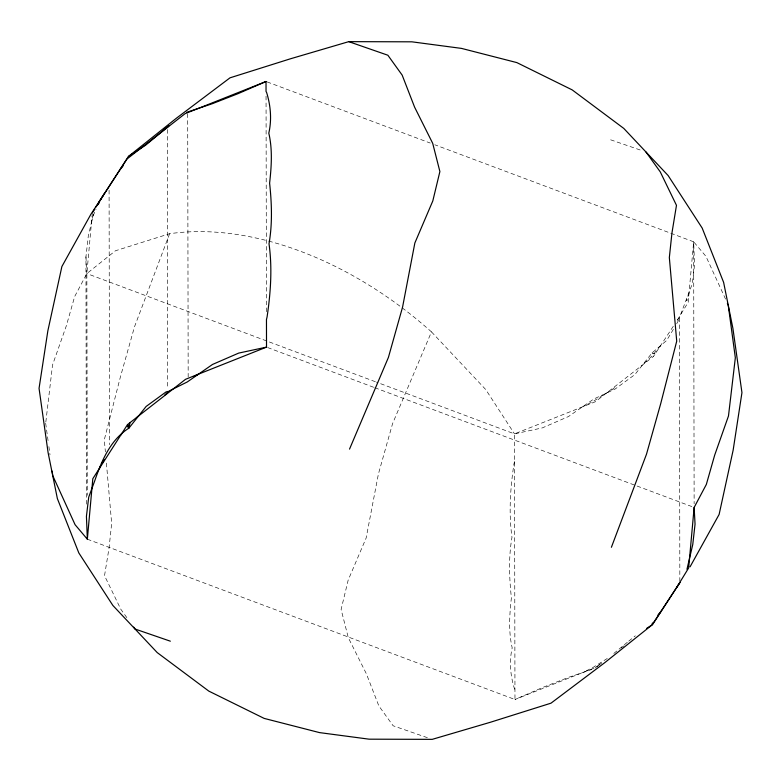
<?xml version="1.0" encoding="UTF-8"?>
<svg xmlns="http://www.w3.org/2000/svg" width="781" height="781" viewBox="0 0 781 781"><rect width="100%" height="100%" fill="white"/><g stroke="black" fill="none" stroke-linecap="round" stroke-linejoin="round"><path stroke-width="0.59" stroke-dasharray="3.9 2.93" d="M92.324 213.096L86.857 273.565L87.267 495.33M725.569 299.103L705.917 256.295L693.655 241.807L688.188 302.286L676.541 321.342L679.45 317.574L692.288 283.845L694.573 264.661L693.655 241.807L434.792 144.768M86.408 504.155L85.949 256.832L88.233 236.506L93.691 212.813M45.825 422.052L52.522 365.01L66.326 325.843L74.664 296.555L86.857 273.565L115.442 250.769L169.604 233.714A304.385 202.25 43 0 1 267.483 240.782M514.533 461.454L513.918 464.099C510.325 488.281 508.597 512.941 511.985 537.25C508.48 557.253 509.251 577.725 511.389 597.836C509.544 614.422 508.372 631.458 512.19 647.849C509.114 661.253 510.315 675.262 514.328 688.334L514.962 689.603M91.475 222.419L93.691 214.511L96.063 209.249M689.037 292.953L686.821 300.861L686.811 299.162M678.552 320.308L676.414 324.281M679.841 581.406L679.45 317.574M169.604 233.714L134.488 326.849L120.313 377.262L104.283 439.84L105.396 451.877M402.195 307.86A304.385 202.25 43 0 1 431.473 331.886L392.579 423.605L378.404 474.018L366.143 538.011L348.189 580.078L341.112 609.444L348.297 637.667L366.396 673.837L378.834 705.887L393.136 725.774L428.779 738.162M673.359 329.348L666.642 340.487L652.115 352.846L634.865 374.597L615.018 389.104L593.726 399.042L568.49 416.546L542.297 427.91L514.484 433.875L376.501 382.153M87.345 539.193L514.972 699.503L514.484 433.875L595.444 401.707L653.512 356.38L673.876 325.394M660.541 345.671L652.125 355.853L642.177 365.362M613.807 653.482L627.787 641.914M611.611 390.207L616.141 386.029M628.734 641.152L635.343 635.783M621.276 647.966L624.068 645.75M595.161 667.98L597.982 665.832M598.92 665.109L601.751 662.962M599.749 664.446L595.932 667.325L514.972 699.503L542.775 687.417L568.978 677.195L593.316 668.956M608.78 391.603L592.818 401.629L582.958 406.667M607.276 658.481L593.306 667.257L583.446 672.295M610.644 139.809L642.538 150.801M267.161 81.927L430.233 143.06M375.368 381.724L86.857 273.565L85.949 256.832M267.658 347.555L373.709 387.308M374.851 387.737L691.859 506.576M655.074 353.988L652.115 352.846L653.512 356.38M431.473 331.886L485.782 389.602L514.484 433.875M126.873 617.654L120.743 609.131L104.527 575.665L109.057 547.989L111.663 523.426L106.167 460.302M45.659 423.243L48.402 443.081M48.891 446.586L49.994 454.835M693.655 241.807L694.133 503.774M266.048 96.122L266.448 313.005M187.694 113.743L188.172 376.93M167.554 129.529L167.661 389.016M109.086 190.222L109.555 444.76M268.664 241.095A304.385 202.25 43 0 1 401.219 307.118"/><path stroke-width="1.17" d="M52.161 471.138L52.727 475.609L75.083 524.705L87.345 539.193L92.812 478.714L127.488 424.62L185.556 379.293L266.516 347.125L266.467 319.546L267.082 316.901C270.675 292.719 272.403 268.059 269.015 243.75C272.52 223.747 271.749 203.275 269.611 183.164C271.456 166.578 272.628 149.542 268.81 133.151C271.886 119.747 270.685 105.738 266.672 92.666L266.038 91.397L266.028 81.497L185.068 113.675L127 159.002L90.938 214.189L61.884 266.536L47.856 330.822L39.05 388.362L48.09 452.599L57.374 498.61L78.822 552.938L112.874 605.46L157.215 652.584L208.81 691.107L264.163 718.403L319.488 732.598L369.11 739.177L432.225 739.353L490.585 722.2L550.995 703.173L604.67 662.737L652.613 624.497L679.939 582.48L654 621.998L652.115 623.502M727.365 303.292L728.273 305.391L735.341 357.757L728.478 415.99L714.674 455.157L706.336 484.445L694.143 507.435L688.676 567.904L677.029 586.961M130.036 422.599L128.885 428.154C110.111 440.094 101.481 461.22 94.53 481.379L88.712 497.155L86.427 516.339L87.345 539.193M686.968 569.281L692.767 544.494L695.051 524.168L694.143 507.435M99.861 200.815L128.387 156.503L145.656 145.168L168.794 125.946M611.396 547.286L646.512 454.151L660.687 403.738L676.717 341.16L669.337 257.574L671.943 233.011L676.473 205.335L660.257 171.869L645.955 151.973M349.527 449.114L388.421 357.395L402.596 306.982L414.857 242.989L432.811 200.922L439.888 171.556L432.703 143.333L414.604 107.163L402.166 75.113L387.864 55.226L348.775 41.647L290.415 58.8L230.004 77.827L176.33 118.263L128.387 156.503M98.435 203.978L99.382 201.869L97.742 204.778M99.402 468.551L100.349 466.442M690.062 566.811L719.116 514.464L733.144 450.178L741.95 392.638L732.91 328.401L723.626 282.39L702.178 228.062L668.126 175.54L623.785 128.416L572.19 89.893L516.837 62.597L461.512 48.402L411.89 41.823L348.775 41.647M92.949 212.071L94.833 208.996M96.092 206.955L104.019 194.049M101.442 463.631L104.508 459.677M120.03 169.623L123.066 165.953M120.518 435.251L122.041 433.416M127.362 426.982L128.875 425.147M657.983 614.989L661.048 611.279M136.392 417.952L138.901 415.56M168.374 126.317L164.332 129.324M164.82 394.952L169.116 390.988L187.274 381.958L212.51 364.454L238.703 353.09L266.516 347.125M646.648 628.393L652.613 624.497M194.098 376.344L198.042 374.333M266.028 81.497L238.225 93.583L212.022 103.805L186.776 112.298M167.661 391.447L165.982 391.984L146.135 406.452L128.885 428.154L127.488 424.62M170.356 641.191L135.045 629.027L133.678 627.133"/></g></svg>
